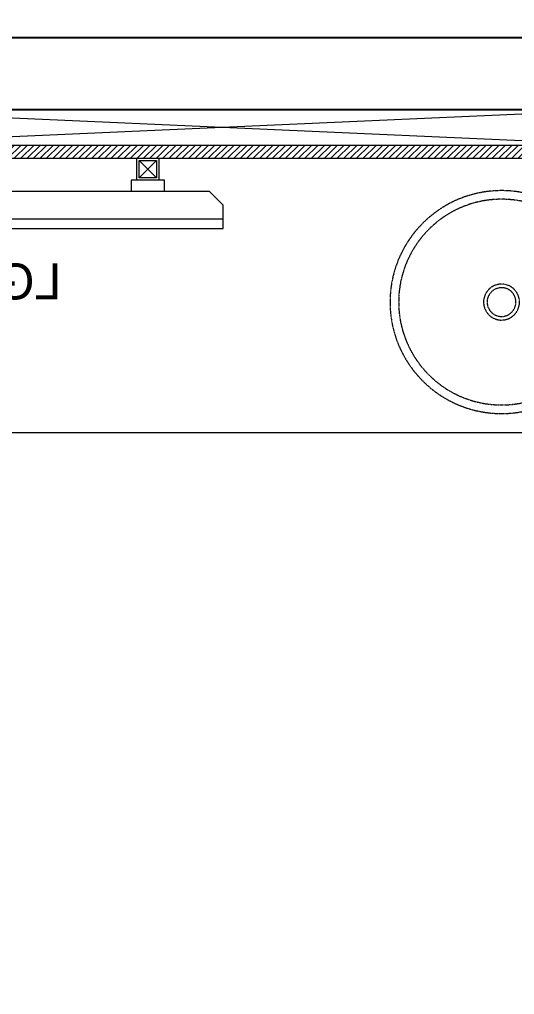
# Model space of a CAD drawing. Header units: millimetres. Extents: x 3788 to 9573, y -5445 to 12828.
# Drawn here: x 4476 to 5164, y 9447 to 10803 of the extents above; entities that cross this region are included whole.
import ezdxf

# ---------------------------------------------------------------- set-up
doc = ezdxf.new("R2010")
doc.units = ezdxf.units.MM
doc.linetypes.add('a_p6_plan_L18$0$HIDDEN', pattern=[0.375, 0.25, -0.125])
for name, color, linetype, lineweight in [('I-LK EQPMT', 3, 'Continuous', 18), ('I-LK FF&E', 1, 'Continuous', 9), ('I-LK IT', 3, 'Continuous', 18), ('I-LK PARTITION', 21, 'Continuous', 25), ('LN-ELEVATION-1', 81, 'Continuous', 13), ('LN-ELEVATION-2', 103, 'Continuous', 20), ('LN-ELEVATION-3', 125, 'a_p6_plan_L18$0$HIDDEN', 18), ('LN-HATCH', 251, 'Continuous', 0)]:
    doc.layers.add(name, color=color, linetype=linetype, lineweight=lineweight)

# ---------------------------------------------------------------- blocks, each defined once
blk = doc.blocks.new('rtf')
at = {"color": 0, "linetype": 'ByBlock', "lineweight": -2}
for p, q in [((16412.5253540573, -172798.8148984113), (16452.40026456733, -172798.8148984113)), ((16412.5253540573, -172810.8148984113), (16412.5253540573, -172798.8148984113)), ((16425.26329468148, -172793.1007600746), (16535.26329468148, -172793.1007600746)), ((16535.26329468148, -172793.1007600746), (16535.26329468148, -172817.1007600746)), ((16412.5253540573, -172810.8148984113), (16452.40026456733, -172810.8148984113)), ((16425.26329468148, -172817.1007600746), (16535.26329468148, -172817.1007600746))]:
    blk.add_line(p, q, dxfattribs=at)
for centre, radius, start, end in [((16412.5253540573, -172805.1007600746), 17.5, 21.05058810897431, 340.9421780194656), ((16444.53660690578, -172804.8148984114), 9.891264419597851, 322.6562339413539, 37.34376605891415)]:
    blk.add_arc(centre, radius, start, end, dxfattribs=at)
blk = doc.blocks.new('clinic sink')
at = {"color": 0, "linetype": 'ByBlock', "lineweight": -2}
for radius in [155, 143, 25, 20]:
    blk.add_circle((11491.5035008227, -171102.5847399924), radius, dxfattribs=at)
blk.add_blockref('rtf', (-5117.472106590168, 1702.9323767405), dxfattribs=at)
blk = doc.blocks.new('clinic - cabinet sink')
at = {"layer": 'LN-HATCH', "ltscale": 0.5}
h = blk.add_hatch(dxfattribs=at)
h.set_pattern_fill('ANSI31', color=256, scale=2)
h.set_pattern_definition([(45, (4052861.500382861, 1708016.355767586), (-4.490128060534575, 4.490128060534575), [])])
h.paths.add_polyline_path([(-563.359543572413, 156.9999999999999), (564.640456427587, 156.9999999999999), (564.640456427587, 174.9999999999999), (-563.359543572413, 174.9999999999999)])
h.paths.add_polyline_path([(582.6404564275867, 224.9999999999999), (600.6404564275867, 224.9999999999999), (600.6404564275867, -225.0000000000001), (582.6404564275867, -225.0000000000001)])
h.paths.add_polyline_path([(564.640456427587, 224.9999999999999), (582.6404564275867, 224.9999999999999), (582.6404564275867, 156.9999999999999), (564.640456427587, 156.9999999999999)])
h.paths.add_polyline_path([(-581.359543572413, 224.9999999999999), (-599.359543572413, 224.9999999999999), (-599.359543572413, -225.0000000000001), (-581.359543572413, -225.0000000000001)])
h.paths.add_polyline_path([(-581.359543572413, 224.9999999999999), (-563.359543572413, 224.9999999999999), (-563.359543572413, 156.9999999999999), (-581.359543572413, 156.9999999999999)])
at = {"layer": 'LN-ELEVATION-1', "ltscale": 0.5}
blk.add_lwpolyline([(-563.359543572413, 156.9999999999999), (564.640456427587, 156.9999999999999), (564.640456427587, 174.9999999999999), (-563.359543572413, 174.9999999999999)], close=True, dxfattribs=at)
at = {"layer": 'LN-ELEVATION-2', "ltscale": 0.5}
blk.add_line((582.6404564275867, -225.0000000000001), (-581.359543572413, -225.0000000000001), dxfattribs=at)
at = {"layer": 'LN-HATCH', "ltscale": 0.5}
for p, q in [((564.640456427587, 224.9999999999999), (-563.359543572413, 174.9999999999999)), ((-563.359543572413, 224.9999999999999), (564.640456427587, 174.9999999999999))]:
    blk.add_line(p, q, dxfattribs=at)
at = {"layer": 'LN-ELEVATION-3', "xscale": -1, "rotation": 41.15582741518659}
blk.add_blockref('CLINIC SINK', (-103569.3304926871, 136346.6509754679), dxfattribs=at)
blk = doc.blocks.new('clinic screen')
at = {"layer": 'I-LK EQPMT'}
for p, q in [((-103.1090284836337, 42.85441964946222), (-127.4114311772946, 18.55201695591666)), ((-127.4114311772946, 42.85441964946222), (-103.1090284836337, 18.55201695591666)), ((102.7052824410566, 42.85441964946222), (127.007685134602, 18.55201695591666))]:
    blk.add_line(p, q, dxfattribs=at)
at = {"layer": 'I-LK EQPMT', "ltscale": 12}
for p, q in [((-138.5315413423605, 0), (-138.5315413423605, 15.51420700864401)), ((-138.5315413423605, 15.51420700864401), (-91.98892031613741, 15.51420700864401)), ((-91.98892031613741, 15.51420700864401), (-91.98892031613741, 0)), ((91.98892031610741, 15.51420700864401), (91.98892031610741, 0)), ((91.98892031610741, 15.51420700864401), (138.5315413423596, 15.51420700864401)), ((138.5315413423596, 0), (138.5315413423596, 15.51420700864401)), ((-220.0000000000082, -19.41163062257681), (-200.5883693773148, 0)), ((200.5883693773148, 0), (-200.5883693773148, 0)), ((219.9999999999918, -19.41163062257681), (200.5883693773148, 0)), ((-220.0000000000082, -38.82326124538668), (-220.0000000000082, -19.41163062257681)), ((219.9999999999918, -38.82326124538668), (219.9999999999918, -19.41163062257681))]:
    blk.add_line(p, q, dxfattribs=at)
at = {"layer": 'I-LK EQPMT'}
for points in [[(-130.4492315140169, 15.51421661919449), (-100.0712281470269, 15.51421661919449), (-100.0712281470269, 45.89221998606814), (-130.4492315140169, 45.89221998606814)], [(-127.4114311772946, 18.55201695591666), (-103.1090284836337, 18.55201695591666), (-103.1090284836337, 42.85441964946222), (-127.4114311772946, 42.85441964946222)], [(130.0454854713244, 15.51421661919449), (99.66748210433435, 15.51421661919449), (99.66748210433435, 45.89221998606814), (130.0454854713244, 45.89221998606814)], [(127.007685134602, 18.55201695591666), (102.7052824410566, 18.55201695591666), (102.7052824410566, 42.85441964946222), (127.007685134602, 42.85441964946222)]]:
    blk.add_lwpolyline(points, close=True, dxfattribs=at)
at = {"layer": 'I-LK EQPMT', "ltscale": 12}
blk.add_lwpolyline([(-220.0000000000082, -51.71278328332107), (-220.0000000000082, -38.82326124538668), (219.9999999999918, -38.82326124538668), (219.9999999999918, -51.71278328332107)], close=True, dxfattribs=at)
at = {"layer": 'I-LK EQPMT', "ltscale": 12, "insert": (5.199680584678389, -100.4085774972336), "char_height": 50, "attachment_point": 1}
blk.add_mtext_dynamic_manual_height_columns('LG SCREEN', width=466.4796511627907, gutter_width=12.5, heights=[0], dxfattribs=at)
blk = doc.blocks.new('doctors stool')
at = {"ltscale": 100}
blk.add_lwpolyline([(228, 37.80991746066138), (228, 9.119999997317793, -0.4264743413925903), (218.5, 0.0079201031476259, -0.959166304662544), (218.5, 455.611914822366, -0.4264743413925903), (228, 446.4998349279631), (228, 417.8099174646193)], format="xyb", dxfattribs=at)
blk.add_circle((228, 227.8099174629897), 190, dxfattribs=at)
blk = doc.blocks.new('clinic trial')
at = {"layer": 'I-LK FF&E', "rotation": 90}
blk.add_blockref('DOCTORS STOOL', (841.8410998687816, -1028.895880584366), dxfattribs=at)
blk = doc.blocks.new('clinic_with_sink')
at = {"layer": 'I-LK PARTITION'}
for points in [[(0, 0), (2600, 0), (2600, 1700), (0, 1700)], [(100, 100), (2500, 100), (2500, 1600), (100, 1600)]]:
    blk.add_lwpolyline(points, close=True, dxfattribs=at)
at = {"layer": 'I-LK FF&E', "xscale": -1, "rotation": 90}
blk.add_blockref('CLINIC - CABINET SINK', (325, 1000.640456427816), dxfattribs=at)
at = {"layer": 'I-LK FF&E', "xscale": -1}
blk.add_blockref('CLINIC TRIAL', (2065.605003267519, 1225), dxfattribs=at)
at = {"layer": 'I-LK IT', "rotation": 90.00000000000006}
blk.add_blockref('CLINIC SCREEN', (213.8922199755907, 1225), dxfattribs=at)
blk = doc.blocks.new('CLINIC_WITH_SINK_2')
blk.add_blockref('Clinic_with_sink', (0, 0))

msp = doc.modelspace()

# ---------------------------------------------------------------- hatches: boundary and pattern name
at = {"layer": 'LENS_HATCH_WALL', "true_color": 0x787878}
h = msp.add_hatch(dxfattribs=at)
h.set_pattern_fill('ANSI32', scale=10, angle=90)
h.set_pattern_definition([(45, (0, 0), (-67.351920908, 67.351920908), []), (45, (44.90128053, 0), (-67.351920908, 67.351920908), [])])
h.paths.add_polyline_path([(9180.442824454121, -5384.089668499402), (9174.82839665219, -4934.246197989608), (9572.998366977958, -4929.276198360004), (9351.373479970505, 12828.133339261274), (3787.9420123035384, 12758.698693430324), (4023.815033820549, -5098.706748054236), (4333.243564176162, -5094.8445637580935), (4337.607974593867, -5444.531552730155)])
h.paths.add_polyline_path([(4537.53, -5437.036), (4530.732, -4892.364), (4221.158, -4896.228), (3990.568, 12561.212), (9153.885, 12625.653), (9370.518, -4731.788), (8972.348, -4736.758), (8980.396, -5381.586)])

# ---------------------------------------------------------------- block references
at = {"xscale": -1, "rotation": 90}
msp.add_blockref('CLINIC_WITH_SINK_2', (5764.125137935274, 10777.755119490073), dxfattribs=at)

doc.saveas('drawing.dxf')
